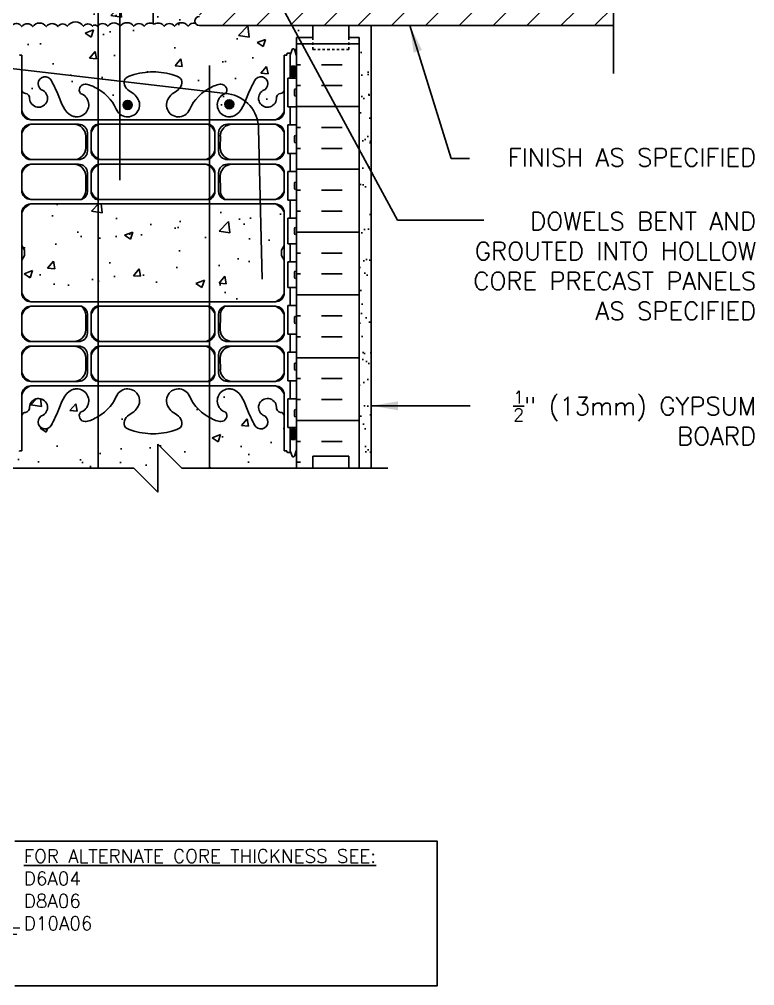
# Model space of a CAD drawing. Header units: inches. Extents: x 218.9 to 274.5, y 39.6 to 109.3.
# Drawn here: x 243.73 to 274.48, y 39.56 to 79.96 of the extents above; entities that cross this region are included whole.
import ezdxf

# ---------------------------------------------------------------- set-up
doc = ezdxf.new("R2010")
doc.units = ezdxf.units.IN
doc.header["$LTSCALE"] = 0.5
doc.header["$MEASUREMENT"] = 0
doc.linetypes.add('DASHED2', pattern=[0.375, 0.25, -0.125])
for name, color, linetype in [('HATCH', 12, 'Continuous'), ('line25', 2, 'Continuous'), ('LINE3', 3, 'Continuous'), ('LINE50', 5, 'Continuous'), ('LINE9', 9, 'Continuous'), ('TEXT', 4, 'Continuous'), ('Web_Edge', 9, 'Continuous')]:
    doc.layers.add(name, color=color, linetype=linetype)
doc.styles.add('DIM', font='romans.shx', dxfattribs={"width": 0.7})
doc.styles.add('ROMANS', font='romans.shx', dxfattribs={"height": 0.75})
doc.styles.get("Standard").update_dxf_attribs({"font": 'romans.shx', "height": 0.75})
doc.dimstyles.new('ext_12', dxfattribs={"dimscale": 12, "dimtxt": 0.09375, "dimasz": 0.09375, "dimexe": 0.09375, "dimexo": 0.0625, "dimgap": 0.0625, "dimtad": 1, "dimdec": 1, "dimzin": 3, "dimdsep": 46, "dimlunit": 4, "dimtxsty": 'DIM', "dimcen": 0.09, "dimdle": 0.09375, "dimclrt": 4, "dimadec": 0, "dimazin": 0, "dimtfac": 1, "dimtdec": 1, "dimtmove": 2, "dimatfit": 3, "dimfxl": 1, "dimfrac": 2, "dimtolj": 1, "dimtzin": 0, "dimarcsym": 0})
pattern_1 = [(50, (0, 0), (3.5863, -0.31376), [0.375, -4.125]), (355, (0, 0), (-0.693757, 3.76096), [0.3, -3.3]), (100.4514, (0.299, -0.026), (2.892544, 3.4472), [0.3187, -3.50571]), (46.1842, (0, 1), (5.33621, -0.8276), [0.5625, -6.1875]), (96.6356, (0.4447, 0.931), (4.67331, 4.87059), [0.47805, -5.25857]), (351.1842, (0, 1), (4.67331, 4.87059), [0.45, -4.95]), (21, (0.5, 0.75), (2.984535, -2.013094), [0.375, -4.125]), (326, (0.5, 0.75), (1.216577, 3.62575), [0.3, -3.3]), (71.4514, (0.7487, 0.5822), (4.20111, 1.612656), [0.3187, -3.50571]), (37.5, (0, 0), (0.060799, 1.664469), [0, -3.26, 0, -3.35, 0, -3.3125]), (7.5, (0, 0), (1.315348, 1.972059), [0, -1.91, 0, -3.185, 0, -1.2625]), (327.5, (-1.115, 0), (2.669112, -0.1127744), [0, -1.25, 0, -3.9, 0, -5.175]), (317.5, (-1.615, 0), (2.91593, 0.500525), [0, -1.625, 0, -2.59, 0, -3.675])]

msp = doc.modelspace()

# ---------------------------------------------------------------- hatches: boundary and pattern name
at = {"layer": 'HATCH'}
h = msp.add_hatch(dxfattribs=at)
h.set_pattern_fill('AR-CONC', color=256, scale=0.5)
h.set_pattern_definition(pattern_1)
h.paths.add_polyline_path([(251.546, 84.199, 0.932515), (251.598, 84.945), (251.79, 87.693), (243.887, 87.693, 0.243307), (243.685, 87.586), (243.685, 86.738), (243.643, 86.738), (243.643, 86.193), (243.394, 86.193), (243.393, 86.738), (243.32, 86.738), (243.32, 79.731, -0.324963), (243.426, 79.694, -0.520567), (243.833, 79.654, -0.520567), (244.292, 79.654, -0.520567), (244.856, 79.654, -0.520567), (245.342, 79.654, -0.520567), (245.735, 79.668, -0.520567), (246.417, 79.668, -0.520567), (246.785, 79.668, -0.520567), (246.995, 79.668, -0.520567), (247.428, 79.668, -0.520567), (247.952, 79.668, -0.520567), (248.516, 79.668, -0.520567), (248.949, 79.668, -0.396716), (249.369, 79.755, -0.396716), (249.788, 79.668, -0.520567), (250.221, 79.668, -0.520567), (250.785, 79.668, -0.278151), (251.087, 79.802, -0.548621), (251.257, 80.068), (251.421, 82.412)])
h.paths.add_polyline_path([(255.097, 86.193), (255.097, 87.693), (252.816, 87.693), (252.816, 87.296), (252.723, 87.108), (252.629, 87.296), (252.629, 87.693), (251.79, 87.693), (251.598, 84.945, -0.932515), (251.546, 84.199), (251.421, 82.412), (252.867, 82.564, 1.788289)])
h = msp.add_hatch(dxfattribs=at)
h.set_pattern_fill('ANSI31', color=256, scale=8, style=0)
h.paths.add_polyline_path([(268.575, 81.71, -0.315027), (267.712, 84.443), (267.575, 84.443), (267.791, 84.66, -0.130458), (268.575, 85.676), (268.575, 87.693), (255.097, 87.693), (255.097, 86.193, -1.788289), (252.867, 82.564), (251.421, 82.412), (251.257, 80.068, 1), (251.257, 79.693), (268.575, 79.693)])
h.paths.add_polyline_path([(260.097, 83.693, -1), (265.097, 83.693, -1)], flags=16)
h = msp.add_hatch(dxfattribs=at)
h.set_pattern_fill('AR-CONC', color=256, scale=0.5)
h.set_pattern_definition(pattern_1)
edge = h.paths.add_edge_path()
edge.add_line((255.32, 79.193), (256.007, 79.193))
edge.add_line((256.007, 79.193), (256.007, 79.693))
edge.add_line((256.007, 79.693), (251.257, 79.693))
edge.add_arc((251.257, 79.881), 0.188, 205.0004, 270, ccw=False)
edge.add_arc((251.047, 79.484), 0.32, 82.8243, 145)
edge.add_arc((250.503, 79.47), 0.344, 35, 145)
edge.add_arc((250.004, 79.516), 0.264, 35, 145)
edge.add_arc((249.532, 79.488), 0.312, 35, 121.556)
edge.add_arc((249.205, 79.488), 0.312, 58.444, 145)
edge.add_arc((248.733, 79.516), 0.264, 35, 145)
edge.add_arc((248.234, 79.47), 0.344, 35, 145)
edge.add_arc((247.69, 79.484), 0.32, 35, 145)
edge.add_arc((247.211, 79.516), 0.264, 35, 145)
edge.add_arc((246.89, 79.594), 0.128, 35, 145)
edge.add_arc((246.601, 79.539), 0.224, 35, 145)
edge.add_arc((246.076, 79.429), 0.416, 35, 145)
edge.add_arc((245.543, 79.523), 0.24, 36.9092, 146.9092)
edge.add_arc((245.099, 79.485), 0.296, 35, 145)
edge.add_arc((244.574, 79.457), 0.344, 35, 145)
edge.add_arc((244.063, 79.494), 0.28, 35, 145)
edge.add_arc((243.616, 79.532), 0.249, 29.4722, 139.4722)
edge.add_arc((243.348, 79.639), 0.0961, 35, 107.0089)
edge.add_line((243.32, 79.731), (243.32, 79.193))
edge.add_line((243.32, 79.193), (243.32, 78.434))
edge.add_line((243.32, 78.434), (243.405, 78.695))
edge.add_arc((243.455, 78.668), 0.0567, 28.0725, 151.9275, ccw=False)
edge.add_line((243.505, 78.695), (243.554, 78.545))
edge.add_line((243.554, 78.545), (243.68, 78.545))
edge.add_arc((243.68, 78.495), 0.05, 0, 90, ccw=False)
edge.add_line((243.73, 78.495), (243.73, 78.465))
edge.add_line((243.73, 78.465), (243.83, 78.465))
edge.add_line((243.83, 78.465), (243.83, 76.975))
edge.add_arc((244.004, 77.052), 0.19, 203.6316, 265.6964)
edge.add_arc((243.96, 76.664), 0.2, -7.1071, 81.62, ccw=False)
edge.add_arc((244.534, 76.658), 0.375, 182.9237, 419.8675)
edge.add_arc((244.807, 77.263), 0.293, 25.7984, 253.0731, ccw=False)
edge.add_spline(control_points=[(245.071, 77.391), (245.157, 77.224), (245.41, 76.734), (245.605, 76.053), (245.93, 75.923)], knot_values=[0, 0, 0, 0, 0.579211, 1.703896, 1.703896, 1.703896, 1.703896], degree=3, periodic=0)
edge.add_spline(control_points=[(245.93, 75.923), (245.98, 75.903), (246.034, 75.89), (246.091, 75.882)], knot_values=[1.703896, 1.703896, 1.703896, 1.703896, 1.875321, 1.875321, 1.875321, 1.875321], degree=3, periodic=0)
edge.add_arc((246.132, 76.38), 0.5, 265.2926, 431.7937)
edge.add_arc((246.478, 77.005), 0.242, 90, 218.2327, ccw=False)
edge.add_spline(control_points=[(246.478, 77.247), (246.599, 77.249), (247.419, 76.898), (247.664, 76.45), (247.803, 76.17)], knot_values=[0.038125, 0.038125, 0.038125, 0.038125, 0.320663, 1.237398, 1.237398, 1.237398, 1.237398], degree=3, periodic=0)
edge.add_arc((248.257, 76.38), 0.5, 204.819, 404.1875)
edge.add_spline(control_points=[(248.616, 76.729), (248.508, 76.892), (248.148, 76.982), (248.071, 77.478), (248.62, 77.714), (249.023, 77.742), (249.32, 77.763)], knot_values=[0.229407, 0.229407, 0.229407, 0.229407, 0.844432, 1.128849, 1.464331, 2.389004, 2.389004, 2.389004, 2.389004], degree=3, periodic=0)
edge.add_spline(control_points=[(249.32, 77.763), (249.616, 77.742), (250.02, 77.714), (250.568, 77.478), (250.491, 76.982), (250.131, 76.892), (250.024, 76.729)], knot_values=[0.229407, 0.229407, 0.229407, 0.229407, 1.15408, 1.489562, 1.773979, 2.389004, 2.389004, 2.389004, 2.389004], degree=3, periodic=0)
edge.add_arc((250.382, 76.38), 0.5, 135.8125, 335.181)
edge.add_spline(control_points=[(250.836, 76.17), (250.975, 76.45), (251.22, 76.898), (252.04, 77.249), (252.161, 77.247)], knot_values=[0.038125, 0.038125, 0.038125, 0.038125, 0.95486, 1.237398, 1.237398, 1.237398, 1.237398], degree=3, periodic=0)
edge.add_arc((252.161, 77.005), 0.242, -38.2327, 90, ccw=False)
edge.add_arc((252.507, 76.38), 0.5, 108.2063, 274.7074)
edge.add_spline(control_points=[(252.548, 75.882), (252.605, 75.89), (252.659, 75.903), (252.709, 75.923)], knot_values=[1.703896, 1.703896, 1.703896, 1.703896, 1.875321, 1.875321, 1.875321, 1.875321], degree=3, periodic=0)
edge.add_spline(control_points=[(252.709, 75.923), (253.034, 76.053), (253.229, 76.734), (253.482, 77.224), (253.568, 77.391)], knot_values=[0, 0, 0, 0, 1.124685, 1.703896, 1.703896, 1.703896, 1.703896], degree=3, periodic=0)
edge.add_arc((253.832, 77.263), 0.293, -73.0731, 154.2016, ccw=False)
edge.add_arc((254.106, 76.658), 0.375, 120.1325, 357.0763)
edge.add_arc((254.679, 76.664), 0.2, 98.3788, 187.1071, ccw=False)
edge.add_arc((254.635, 77.052), 0.19, 274.3061, 336.3703)
edge.add_line((254.81, 76.975), (254.81, 78.465))
edge.add_line((254.81, 78.465), (254.91, 78.465))
edge.add_line((254.91, 78.465), (254.91, 78.495))
edge.add_arc((254.96, 78.495), 0.05, 90, 180, ccw=False)
edge.add_line((254.96, 78.545), (255.086, 78.545))
edge.add_line((255.086, 78.545), (255.135, 78.695))
edge.add_arc((255.185, 78.668), 0.0567, 28.0725, 151.9275, ccw=False)
edge.add_line((255.235, 78.695), (255.32, 78.434))
edge.add_line((255.32, 78.434), (255.32, 79.193))
h = msp.add_hatch(dxfattribs=at)
h.set_pattern_fill('INSUL', color=256, scale=7, style=0)
h.set_pattern_definition([(180, (3181.4812, -335.816), (0, 2.625), []), (180, (3181.4812, -334.941), (0, 2.625), [0.875, -0.875]), (180, (3181.4812, -334.066), (0, 2.625), [0.875, -0.875])])
h.paths.add_polyline_path([(257.945, 61.193), (257.507, 61.193), (257.507, 61.693), (256.007, 61.693), (256.007, 61.193), (255.32, 61.193), (255.32, 79.193), (256.007, 79.193), (256.007, 79.693), (257.507, 79.693), (257.507, 79.193), (257.945, 79.193)])
h = msp.add_hatch(dxfattribs=at)
h.set_pattern_fill('AR-SAND', color=256, scale=0.5, style=0)
h.set_pattern_definition([(37.5, (138.27715, -5.4716), (-0.0314967, 0.963412), [0, -0.76, 0, -0.85, 0, -0.8125]), (7.5, (138.2772, -5.4716), (0.884888, 1.411073), [0, -0.41, 0, -0.685, 0, -0.2625]), (327.5, (137.66215, -5.4716), (1.557071, 0.0028295), [0, -0.25, 0, -0.9, 0, -1.175]), (317.5, (137.6622, -5.4716), (1.503063, 0.438838), [0, -0.125, 0, -0.59, 0, -0.675])])
h.paths.add_polyline_path([(258.445, 73.76), (257.945, 73.76), (257.945, 61.194), (258.445, 61.195)])
h.paths.add_polyline_path([(258.445, 78.693), (257.945, 78.693), (257.945, 73.76), (258.445, 73.76)])
h = msp.add_hatch(dxfattribs=at)
h.set_pattern_fill('AR-CONC', color=256, scale=0.5)
h.set_pattern_definition([(50, (-17.478, -4e-14), (3.5863, -0.31376), [0.375, -4.125]), (355, (-17.478, -4e-14), (-0.693757, 3.76096), [0.3, -3.3]), (100.4514, (-17.179, -0.026), (2.892544, 3.4472), [0.3187, -3.50571]), (46.1842, (-17.478, 1), (5.33621, -0.827596), [0.5625, -6.1875]), (96.6356, (-17.033, 0.931), (4.67331, 4.87059), [0.47805, -5.25857]), (351.1842, (-17.478, 1), (4.67331, 4.87059), [0.45, -4.95]), (21, (-16.978, 0.75), (2.984535, -2.013094), [0.375, -4.125]), (326, (-16.978, 0.75), (1.216577, 3.62575), [0.3, -3.3]), (71.4514, (-16.7292, 0.5822), (4.20111, 1.612656), [0.3187, -3.50571]), (37.5, (-17.4779, -4e-14), (0.060799, 1.664469), [0, -3.26, 0, -3.35, 0, -3.3125]), (7.5, (-17.4779, -4e-14), (1.315348, 1.972059), [0, -1.91, 0, -3.185, 0, -1.2625]), (327.5, (-18.5929, -4e-14), (2.669112, -0.1127744), [0, -1.25, 0, -3.9, 0, -5.175]), (317.5, (-19.093, -4e-14), (2.91593, 0.500525), [0, -1.625, 0, -2.59, 0, -3.675])])
h.paths.add_polyline_path([(254.81, 71.862, 0.414203), (254.435, 72.237), (244.205, 72.237, 0.414228), (243.83, 71.862), (243.83, 68.523, 0.412864), (244.205, 68.149), (254.435, 68.149, 0.414225), (254.81, 68.524)])
h = msp.add_hatch(dxfattribs=at)
h.set_pattern_fill('AR-CONC', color=256, scale=0.5)
h.set_pattern_definition(pattern_1)
edge = h.paths.add_edge_path()
edge.add_arc((254.635, 63.335), 0.19, 23.6297, 85.6939)
edge.add_arc((254.679, 63.723), 0.2, 172.8929, 261.6212, ccw=False)
edge.add_arc((254.106, 63.729), 0.375, 2.9237, 239.8675)
edge.add_arc((253.832, 63.124), 0.293, -154.2016, 73.0731, ccw=False)
edge.add_spline(control_points=[(253.568, 62.996), (253.482, 63.163), (253.229, 63.653), (253.034, 64.334), (252.709, 64.464)], knot_values=[0, 0, 0, 0, 0.579211, 1.703896, 1.703896, 1.703896, 1.703896], degree=3, periodic=0)
edge.add_spline(control_points=[(252.709, 64.464), (252.659, 64.484), (252.605, 64.497), (252.548, 64.505)], knot_values=[1.703896, 1.703896, 1.703896, 1.703896, 1.875321, 1.875321, 1.875321, 1.875321], degree=3, periodic=0)
edge.add_arc((252.507, 64.007), 0.5, 85.2926, 251.7937)
edge.add_arc((252.161, 63.382), 0.242, -90, 38.2327, ccw=False)
edge.add_spline(control_points=[(252.161, 63.14), (252.04, 63.138), (251.22, 63.489), (250.975, 63.937), (250.836, 64.216)], knot_values=[0.038125, 0.038125, 0.038125, 0.038125, 0.320663, 1.237398, 1.237398, 1.237398, 1.237398], degree=3, periodic=0)
edge.add_arc((250.382, 64.007), 0.5, 24.819, 224.1875)
edge.add_spline(control_points=[(250.024, 63.658), (250.131, 63.495), (250.491, 63.404), (250.568, 62.909), (250.02, 62.673), (249.616, 62.645), (249.32, 62.624)], knot_values=[0.229407, 0.229407, 0.229407, 0.229407, 0.844432, 1.128849, 1.464331, 2.389004, 2.389004, 2.389004, 2.389004], degree=3, periodic=0)
edge.add_spline(control_points=[(249.32, 62.624), (249.023, 62.645), (248.62, 62.673), (248.071, 62.909), (248.148, 63.404), (248.508, 63.495), (248.616, 63.658)], knot_values=[0.229407, 0.229407, 0.229407, 0.229407, 1.15408, 1.489562, 1.773979, 2.389004, 2.389004, 2.389004, 2.389004], degree=3, periodic=0)
edge.add_arc((248.257, 64.007), 0.5, 315.8125, 515.181)
edge.add_spline(control_points=[(247.803, 64.216), (247.664, 63.937), (247.419, 63.489), (246.599, 63.138), (246.478, 63.14)], knot_values=[0.038125, 0.038125, 0.038125, 0.038125, 0.95486, 1.237398, 1.237398, 1.237398, 1.237398], degree=3, periodic=0)
edge.add_arc((246.478, 63.382), 0.242, 141.7673, 270, ccw=False)
edge.add_arc((246.132, 64.007), 0.5, 288.2063, 454.7074)
edge.add_spline(control_points=[(246.091, 64.505), (246.034, 64.497), (245.98, 64.484), (245.93, 64.464)], knot_values=[1.703896, 1.703896, 1.703896, 1.703896, 1.875321, 1.875321, 1.875321, 1.875321], degree=3, periodic=0)
edge.add_spline(control_points=[(245.93, 64.464), (245.605, 64.334), (245.41, 63.653), (245.157, 63.163), (245.071, 62.996)], knot_values=[0, 0, 0, 0, 1.124685, 1.703896, 1.703896, 1.703896, 1.703896], degree=3, periodic=0)
edge.add_arc((244.807, 63.124), 0.293, 106.9269, 334.2016, ccw=False)
edge.add_arc((244.534, 63.729), 0.375, 300.1325, 537.0763)
edge.add_arc((243.96, 63.723), 0.2, -81.62, 7.1071, ccw=False)
edge.add_arc((244.004, 63.335), 0.19, 94.3036, 156.3684)
edge.add_line((243.83, 63.411), (243.83, 61.922))
edge.add_line((243.83, 61.922), (243.73, 61.922))
edge.add_line((243.73, 61.922), (243.73, 61.892))
edge.add_arc((243.68, 61.892), 0.05, -90, 0, ccw=False)
edge.add_line((243.68, 61.842), (243.554, 61.842))
edge.add_line((243.554, 61.842), (243.505, 61.692))
edge.add_arc((243.455, 61.719), 0.0567, 208.0725, 331.9275, ccw=False)
edge.add_line((243.405, 61.692), (243.32, 61.953))
edge.add_line((243.32, 61.953), (243.32, 61.193))
edge.add_line((243.32, 61.193), (248.518, 61.193))
edge.add_line((248.518, 61.193), (249.518, 60.193))
edge.add_line((249.518, 60.193), (249.518, 61.193))
edge.add_line((249.518, 61.193), (249.518, 62.193))
edge.add_line((249.518, 62.193), (250.518, 61.193))
edge.add_line((250.518, 61.193), (255.32, 61.193))
edge.add_line((255.32, 61.193), (255.32, 61.953))
edge.add_line((255.32, 61.953), (255.235, 61.692))
edge.add_arc((255.185, 61.719), 0.0567, 208.0725, 331.9275, ccw=False)
edge.add_line((255.135, 61.692), (255.086, 61.842))
edge.add_line((255.086, 61.842), (254.96, 61.842))
edge.add_arc((254.96, 61.892), 0.05, 180, 270, ccw=False)
edge.add_line((254.91, 61.892), (254.91, 61.922))
edge.add_line((254.91, 61.922), (254.81, 61.922))
edge.add_line((254.81, 61.922), (254.81, 63.411))
at = {"layer": 'LINE3'}
for points in [[(248.07, 76.38, 1), (248.445, 76.38, 1)], [(252.32, 76.406, 1), (252.695, 76.406, 1)]]:
    msp.add_hatch(color=256, dxfattribs=at).paths.add_polyline_path(points)

# ---------------------------------------------------------------- linework, layer by layer
at = {"layer": 'HATCH'}
for points in [[(249.369, 79.755, 0.396716), (248.949, 79.668, 0.520567), (248.516, 79.668, 0.520567), (247.952, 79.668, 0.520567), (247.428, 79.668, 0.520567), (246.995, 79.668, 0.520567), (246.785, 79.668, 0.520567), (246.417, 79.668, 0.520567), (245.735, 79.668, 0.520567), (245.342, 79.654, 0.520567), (244.856, 79.654, 0.520567), (244.292, 79.654, 0.520567), (243.833, 79.654, 0.520567), (243.426, 79.694, 0.324963), (243.32, 79.731, 0.324963)], [(249.369, 79.755, -0.396716), (249.788, 79.668, -0.520567), (250.221, 79.668, -0.520567), (250.785, 79.668, -0.278151), (251.087, 79.802, -0.278151)]]:
    msp.add_lwpolyline(points, format="xyb", dxfattribs=at)
at = {"layer": 'line25'}
for p, q in [((251.257, 79.693), (268.575, 79.693)), ((255.507, 79.693), (268.575, 79.693)), ((255.32, 61.193), (255.32, 79.193)), ((255.32, 77.498), (254.955, 77.498)), ((254.955, 76.298), (254.955, 77.498)), ((255.24, 76.788), (255.24, 77.008)), ((255.28, 77.048), (255.28, 77.048)), ((255.32, 76.788), (255.32, 77.008)), ((255.32, 76.953), (255.32, 76.953)), ((255.32, 76.843), (255.32, 76.843)), ((255.28, 76.748), (255.28, 76.748)), ((255.32, 76.298), (254.955, 76.298)), ((255.32, 75.548), (254.955, 75.548)), ((254.955, 74.348), (254.955, 75.548)), ((255.24, 74.838), (255.24, 75.058)), ((255.28, 75.098), (255.28, 75.098)), ((255.28, 74.798), (255.28, 74.798)), ((255.32, 74.838), (255.32, 75.058)), ((255.32, 75.003), (255.32, 75.003)), ((255.32, 74.893), (255.32, 74.893)), ((255.32, 74.348), (254.955, 74.348)), ((255.32, 73.598), (254.955, 73.598)), ((254.955, 72.398), (254.955, 73.598)), ((255.28, 73.148), (255.28, 73.148)), ((255.24, 72.888), (255.24, 73.108)), ((255.28, 72.848), (255.28, 72.848)), ((255.32, 72.888), (255.32, 73.108)), ((255.32, 73.053), (255.32, 73.053)), ((255.32, 72.943), (255.32, 72.943)), ((255.32, 72.398), (254.955, 72.398)), ((255.32, 71.648), (254.955, 71.648)), ((254.955, 71.648), (254.955, 70.568)), ((255.24, 71.218), (255.24, 70.998)), ((255.28, 71.258), (255.28, 71.258)), ((255.32, 71.218), (255.32, 70.998)), ((255.32, 71.163), (255.32, 71.163)), ((255.28, 70.958), (255.28, 70.958)), ((255.32, 71.053), (255.32, 71.053)), ((255.32, 70.568), (254.955, 70.568)), ((255.32, 69.818), (254.955, 69.818)), ((254.955, 68.738), (254.955, 69.818)), ((255.24, 69.168), (255.24, 69.388)), ((255.28, 69.428), (255.28, 69.428)), ((255.28, 69.128), (255.28, 69.128)), ((255.32, 69.168), (255.32, 69.388)), ((255.32, 69.333), (255.32, 69.333)), ((255.32, 69.223), (255.32, 69.223)), ((255.32, 68.738), (254.955, 68.738)), ((255.32, 67.988), (254.955, 67.988)), ((254.955, 67.988), (254.955, 66.788)), ((255.24, 67.498), (255.24, 67.278)), ((255.28, 67.538), (255.28, 67.538)), ((255.32, 67.498), (255.32, 67.278)), ((255.28, 67.238), (255.28, 67.238)), ((255.32, 67.443), (255.32, 67.443)), ((255.32, 67.333), (255.32, 67.333)), ((255.32, 66.788), (254.955, 66.788)), ((255.32, 66.038), (254.955, 66.038)), ((254.955, 66.038), (254.955, 64.838)), ((255.24, 65.548), (255.24, 65.328)), ((255.32, 65.548), (255.32, 65.328)), ((255.32, 65.493), (255.32, 65.493)), ((255.28, 65.288), (255.28, 65.288)), ((255.32, 65.383), (255.32, 65.383)), ((255.32, 64.838), (254.955, 64.838)), ((255.32, 64.088), (254.955, 64.088)), ((254.955, 64.088), (254.955, 62.888)), ((255.24, 63.598), (255.24, 63.378)), ((255.28, 63.638), (255.28, 63.638)), ((255.32, 63.598), (255.32, 63.378)), ((255.32, 63.543), (255.32, 63.543)), ((255.32, 63.433), (255.32, 63.433)), ((255.28, 63.338), (255.28, 63.338)), ((255.32, 62.888), (254.955, 62.888))]:
    msp.add_line(p, q, dxfattribs=at)
for centre, radius, start, end in [((251.257, 79.881), 0.188, 90, 270), ((255.28, 77.008), 0.04, 90, 180), ((255.28, 76.788), 0.04, 180, 270), ((255.28, 77.008), 0.04, 0, 90), ((255.28, 76.788), 0.04, 270, 0), ((255.28, 75.058), 0.04, 90, 180), ((255.28, 74.838), 0.04, 180, 270), ((255.28, 75.058), 0.04, 0, 90), ((255.28, 74.838), 0.04, 270, 0), ((255.28, 73.108), 0.04, 90, 180), ((255.28, 73.108), 0.04, 0, 90), ((255.28, 72.888), 0.04, 180, 270), ((255.28, 72.888), 0.04, 270, 0), ((255.28, 71.218), 0.04, 90, 180), ((255.28, 71.218), 0.04, 360, 90), ((255.28, 70.998), 0.04, 180, 270), ((255.28, 70.998), 0.04, 270, 0), ((255.28, 69.388), 0.04, 90, 180), ((255.28, 69.168), 0.04, 180, 270), ((255.28, 69.388), 0.04, 0, 90), ((255.28, 69.168), 0.04, 270, 0), ((255.28, 67.498), 0.04, 90, 180), ((255.28, 67.498), 0.04, 360, 90), ((255.28, 67.278), 0.04, 180, 270), ((255.28, 67.278), 0.04, 270, 0), ((255.28, 65.548), 0.04, 90, 180), ((255.28, 65.548), 0.04, 360, 90), ((255.28, 65.328), 0.04, 180, 270), ((255.28, 65.328), 0.04, 270, 0), ((255.28, 63.598), 0.04, 90, 180), ((255.28, 63.598), 0.04, 360, 90), ((255.28, 63.378), 0.04, 180, 270), ((255.28, 63.378), 0.04, 270, 0)]:
    msp.add_arc(centre, radius, start, end, dxfattribs=at)
at = {"layer": 'LINE3'}
for p, q in [((249.32, 106.193), (249.32, 79.779)), ((247.03, 103.66), (247.03, 61.192)), ((247.937, 73.236), (247.937, 82.236)), ((252.473, 76.845), (238.91, 78.427)), ((251.676, 78.024), (251.676, 61.193)), ((253.883, 69.091), (253.736, 75.399))]:
    msp.add_line(p, q, dxfattribs=at)
for centre in [(248.257, 76.38), (252.507, 76.406)]:
    msp.add_circle(centre, 0.188, dxfattribs=at)
msp.add_arc((252.236, 75.364), 1.5, 1.3351, 80.9137, dxfattribs=at)
at = {"layer": 'LINE50'}
msp.add_line((257.945, 61.193), (257.945, 79.193), dxfattribs=at)
for points in [[(257.945, 79.193), (257.507, 79.193), (257.507, 79.693), (256.007, 79.693), (256.007, 79.193), (255.32, 79.193)], [(255.32, 79.193), (256.007, 79.193), (256.007, 79.693), (257.507, 79.693), (257.507, 79.193), (257.945, 79.193)], [(255.32, 61.193), (256.007, 61.193), (256.007, 61.693), (257.507, 61.693), (257.507, 61.193), (257.945, 61.193)]]:
    msp.add_lwpolyline(points, dxfattribs=at)
at = {"layer": 'LINE9'}
for p, q in [((249.518, 62.193), (250.518, 61.193)), ((249.518, 61.193), (249.518, 62.193)), ((248.518, 61.193), (239.901, 61.193)), ((249.518, 60.193), (248.518, 61.193)), ((249.518, 61.193), (249.518, 60.193)), ((250.518, 61.193), (259.135, 61.193))]:
    msp.add_line(p, q, dxfattribs=at)
for points in [[(268.575, 90.147), (268.575, 85.443), (267.575, 84.443), (268.575, 84.443), (269.575, 84.443), (268.575, 83.443), (268.575, 77.693)], [(258.445, 61.193), (258.445, 79.693)]]:
    msp.add_lwpolyline(points, dxfattribs=at)
at = {"layer": 'LINE9', "linetype": 'DASHED2', "ltscale": 0.15}
msp.add_lwpolyline([(256.007, 79.193), (256.007, 79.193), (256.007, 78.693), (257.507, 78.693), (257.507, 79.193), (257.507, 79.193)], dxfattribs=at)
at = {"layer": 'TEXT'}
msp.add_lwpolyline([(243.54, 45.593), (261.201, 45.593), (261.201, 39.555), (243.54, 39.555)], dxfattribs=at)
at = {"layer": 'Web_Edge'}
for p, q in [((243.73, 78.495), (243.73, 78.495)), ((243.73, 78.465), (243.83, 78.465)), ((243.83, 76.13), (243.83, 78.465)), ((254.91, 78.465), (254.81, 78.465)), ((254.81, 76.13), (254.81, 78.465)), ((254.91, 78.495), (254.91, 78.495)), ((254.91, 78.495), (254.91, 78.465)), ((255.086, 78.545), (254.96, 78.545)), ((255.06, 78.465), (255.135, 78.695)), ((255.06, 78.465), (255.06, 77.498)), ((255.32, 78.434), (255.235, 78.695)), ((244.205, 75.755), (254.435, 75.755)), ((246.205, 75.568), (244.205, 75.568)), ((247.031, 75.568), (251.642, 75.568)), ((252.434, 75.568), (254.435, 75.568)), ((243.83, 75.193), (243.83, 74.467)), ((246.58, 75.206), (246.58, 74.453)), ((246.732, 75.236), (246.732, 74.467)), ((251.907, 75.236), (251.907, 74.467)), ((252.06, 75.206), (252.06, 74.453)), ((254.81, 75.193), (254.81, 74.467)), ((246.505, 74.585), (246.505, 75.082)), ((252.134, 74.585), (252.135, 75.082)), ((244.205, 74.092), (246.205, 74.092)), ((251.532, 74.092), (247.107, 74.092)), ((254.435, 74.092), (252.434, 74.092)), ((244.205, 73.901), (246.205, 73.901)), ((246.58, 72.769), (246.58, 73.539)), ((251.532, 73.901), (247.107, 73.901)), ((252.06, 72.769), (252.06, 73.539)), ((254.435, 73.901), (252.434, 73.901)), ((243.83, 72.8), (243.83, 73.526)), ((246.505, 73.408), (246.505, 72.811)), ((246.732, 72.756), (246.732, 73.526)), ((251.907, 72.756), (251.907, 73.526)), ((252.134, 73.408), (252.135, 72.811)), ((254.81, 72.8), (254.81, 73.526)), ((246.328, 72.425), (244.205, 72.425)), ((247.031, 72.425), (251.642, 72.425)), ((252.311, 72.425), (254.435, 72.425)), ((243.95, 70.306), (243.83, 70.506)), ((243.95, 70.306), (243.83, 70.506)), ((243.95, 70.193), (243.95, 70.306)), ((243.95, 70.193), (243.95, 70.306)), ((254.69, 70.306), (254.81, 70.506)), ((254.69, 70.306), (254.81, 70.506)), ((254.69, 70.193), (254.69, 70.306)), ((254.69, 70.193), (254.69, 70.306)), ((243.95, 70.081), (243.83, 69.881)), ((243.95, 70.081), (243.83, 69.881)), ((243.95, 70.193), (243.95, 70.081)), ((243.95, 70.193), (243.95, 70.081)), ((254.69, 70.193), (254.69, 70.081)), ((254.69, 70.193), (254.69, 70.081)), ((254.69, 70.081), (254.81, 69.881)), ((254.69, 70.081), (254.81, 69.881)), ((246.328, 67.962), (244.205, 67.962)), ((247.031, 67.962), (251.642, 67.962)), ((252.311, 67.962), (254.435, 67.962)), ((243.83, 67.587), (243.83, 66.861)), ((246.505, 66.979), (246.505, 67.576)), ((246.58, 67.617), (246.58, 66.848)), ((246.732, 67.63), (246.732, 66.861)), ((251.907, 67.63), (251.907, 66.861)), ((252.06, 67.617), (252.06, 66.848)), ((252.134, 66.979), (252.135, 67.576)), ((254.81, 67.587), (254.81, 66.861)), ((244.205, 66.486), (246.205, 66.486)), ((244.205, 66.295), (246.205, 66.295)), ((251.532, 66.486), (247.107, 66.486)), ((251.532, 66.295), (247.107, 66.295)), ((254.435, 66.486), (252.434, 66.486)), ((254.435, 66.295), (252.434, 66.295)), ((243.83, 65.194), (243.83, 65.92)), ((246.58, 65.181), (246.58, 65.933)), ((246.732, 65.151), (246.732, 65.92)), ((251.907, 65.151), (251.907, 65.92)), ((252.06, 65.181), (252.06, 65.933)), ((254.81, 65.194), (254.81, 65.92)), ((246.505, 65.802), (246.505, 65.305)), ((252.134, 65.802), (252.135, 65.305)), ((246.205, 64.819), (244.205, 64.819)), ((247.031, 64.819), (251.642, 64.819)), ((252.434, 64.819), (254.435, 64.819)), ((243.83, 64.257), (243.83, 61.922)), ((244.205, 64.632), (254.435, 64.632)), ((254.81, 64.257), (254.81, 61.922)), ((255.06, 61.922), (255.06, 62.888)), ((243.73, 61.922), (243.83, 61.922)), ((243.73, 61.922), (243.73, 61.892)), ((243.73, 61.892), (243.73, 61.892)), ((254.91, 61.922), (254.81, 61.922)), ((254.91, 61.922), (254.91, 61.892)), ((254.91, 61.892), (254.91, 61.892)), ((255.086, 61.842), (254.96, 61.842)), ((255.06, 61.922), (255.135, 61.692)), ((255.32, 61.953), (255.235, 61.692))]:
    msp.add_line(p, q, dxfattribs=at)
for points in [[(255.06, 77.498), (255.06, 78.315)], [(255.06, 75.548), (255.06, 76.298)], [(255.06, 73.598), (255.06, 74.348)], [(255.06, 71.648), (255.06, 72.398)], [(255.06, 70.193), (255.06, 70.568)], [(255.06, 70.193), (255.06, 69.818)], [(255.06, 68.738), (255.06, 67.988)], [(255.06, 66.788), (255.06, 66.038)], [(255.06, 64.838), (255.06, 64.088)], [(255.06, 62.888), (255.06, 62.072)]]:
    msp.add_lwpolyline(points, dxfattribs=at)
for points in [[(255.11, 77.555), (255.26, 77.555), (255.26, 77.995), (255.11, 77.995)], [(255.15, 77.615), (255.22, 77.615), (255.22, 77.995), (255.15, 77.995)], [(255.11, 62.832), (255.26, 62.832), (255.26, 62.392), (255.11, 62.392)], [(255.15, 62.772), (255.22, 62.772), (255.22, 62.392), (255.15, 62.392)]]:
    msp.add_lwpolyline(points, close=True, dxfattribs=at)
msp.add_lwpolyline([(243.83, 68.524), (243.83, 71.862, -0.414197), (244.205, 72.237), (254.435, 72.237, -0.414198), (254.81, 71.862), (254.81, 68.524, -0.414198), (254.435, 68.149), (244.205, 68.149, -0.414198), (243.83, 68.524)], format="xyb", dxfattribs=at)
for centre, radius, start, end in [((254.96, 78.495), 0.05, 90, 180), ((255.185, 78.668), 0.0567, 28.0725, 151.9275), ((244.807, 77.263), 0.293, 25.7984, 253.0731), ((246.478, 77.005), 0.242, 90, 218.2327), ((252.161, 77.005), 0.242, 321.7673, 90), ((253.832, 77.263), 0.293, 286.9269, 154.2016), ((244.004, 77.052), 0.19, 203.6316, 265.6964), ((243.96, 76.664), 0.2, 352.8929, 81.62), ((244.534, 76.658), 0.375, 182.9237, 59.8675), ((246.132, 76.38), 0.5, 246.2139, 71.7937), ((252.507, 76.38), 0.5, 108.2063, 293.7861), ((254.106, 76.658), 0.375, 120.1325, 357.0763), ((254.679, 76.664), 0.2, 98.38, 187.1071), ((254.635, 77.052), 0.19, 274.3036, 336.3684), ((248.257, 76.38), 0.5, 204.819, 44.1875), ((250.382, 76.38), 0.5, 135.8125, 335.181), ((244.411, 76.337), 0.618, 199.5703, 250.431), ((244.205, 76.13), 0.375, 180.0021, 269.9991), ((254.228, 76.337), 0.618, 289.569, 340.4297), ((254.435, 76.13), 0.375, 270.0009, 359.9979), ((244.411, 74.986), 0.617, 109.5682, 160.4318), ((244.205, 75.193), 0.375, 90, 180), ((246.005, 75.068), 0.5, 0.8073, 90), ((246.205, 75.193), 0.375, 2.0304, 90), ((247.315, 75.012), 0.624, 117.0966, 159.0881), ((247.014, 75.318), 0.25, 86.1209, 138.3704), ((251.324, 75.012), 0.624, 20.9119, 62.9034), ((251.625, 75.318), 0.25, 41.6296, 93.8791), ((252.434, 75.193), 0.375, 90, 177.9696), ((252.634, 75.068), 0.5, 90, 179.1927), ((254.228, 74.986), 0.617, 19.5682, 70.4318), ((254.435, 75.193), 0.375, 360, 90), ((247.108, 75.236), 0.376, 138.3704, 179.9486), ((251.531, 75.236), 0.376, 0.0514, 41.6296), ((244.411, 74.673), 0.617, 199.5682, 250.4318), ((244.205, 74.467), 0.375, 180, 270), ((246.005, 74.592), 0.5, 270, 359.1927), ((246.205, 74.467), 0.375, 270, 357.9696), ((247.314, 74.673), 0.617, 199.5682, 250.4318), ((247.107, 74.467), 0.375, 180, 270), ((251.325, 74.673), 0.617, 289.5682, 340.4318), ((251.532, 74.467), 0.375, 270, 360), ((252.434, 74.467), 0.375, 182.0304, 270), ((252.634, 74.592), 0.5, 180.8073, 270), ((254.228, 74.673), 0.617, 289.5682, 340.4318), ((254.435, 74.467), 0.375, 270, 0), ((244.411, 73.319), 0.617, 109.5682, 160.4318), ((244.205, 73.526), 0.375, 90, 180), ((246.005, 73.401), 0.5, 0.8073, 90), ((246.205, 73.526), 0.375, 2.0304, 90), ((247.314, 73.319), 0.617, 109.5682, 160.4318), ((247.107, 73.526), 0.375, 90, 180), ((251.325, 73.319), 0.617, 19.5682, 70.4318), ((251.532, 73.526), 0.375, 0, 90), ((252.434, 73.526), 0.375, 90, 177.9696), ((252.634, 73.401), 0.5, 90, 179.1927), ((254.228, 73.319), 0.617, 19.5682, 70.4318), ((254.435, 73.526), 0.375, 360, 90), ((244.411, 73.007), 0.617, 199.5682, 250.4318), ((244.205, 72.8), 0.375, 180, 270), ((246.04, 72.803), 0.464, 305.5594, 1.0072), ((246.234, 72.758), 0.346, 285.7884, 1.947), ((247.315, 72.981), 0.624, 200.9119, 242.9034), ((247.108, 72.757), 0.376, 180.0514, 221.6296), ((251.324, 72.981), 0.624, 297.0966, 339.0881), ((251.531, 72.757), 0.376, 318.3704, 359.9486), ((252.405, 72.758), 0.346, 178.053, 254.2116), ((252.599, 72.803), 0.464, 178.9928, 234.4406), ((254.228, 73.007), 0.617, 289.5682, 340.4318), ((254.435, 72.8), 0.375, 270, 0), ((247.014, 72.674), 0.25, 221.6296, 273.8791), ((251.625, 72.674), 0.25, 266.1209, 318.3704), ((244.411, 71.656), 0.618, 109.569, 160.4297), ((254.228, 71.656), 0.618, 19.5703, 70.431), ((244.411, 68.731), 0.618, 199.5703, 250.431), ((254.228, 68.731), 0.618, 289.569, 340.4297), ((244.411, 67.38), 0.617, 109.5682, 160.4318), ((244.205, 67.587), 0.375, 90, 180), ((246.04, 67.584), 0.464, 358.9928, 54.4406), ((246.234, 67.629), 0.346, 358.053, 74.2116), ((247.315, 67.406), 0.624, 117.0966, 159.0881), ((247.108, 67.63), 0.376, 138.3704, 179.9486), ((247.014, 67.712), 0.25, 86.1209, 138.3704), ((251.324, 67.406), 0.624, 20.9119, 62.9034), ((251.625, 67.712), 0.25, 41.6296, 93.8791), ((251.531, 67.63), 0.376, 0.0514, 41.6296), ((252.405, 67.629), 0.346, 105.7884, 181.947), ((252.599, 67.584), 0.464, 125.5594, 181.0072), ((254.228, 67.38), 0.617, 19.5682, 70.4318), ((254.435, 67.587), 0.375, 360, 90), ((244.411, 67.068), 0.617, 199.5682, 250.4318), ((244.205, 66.861), 0.375, 180, 270), ((246.005, 66.986), 0.5, 270, 359.1927), ((246.205, 66.861), 0.375, 270, 357.9696), ((247.314, 67.068), 0.617, 199.5682, 250.4318), ((247.107, 66.861), 0.375, 180, 270), ((251.325, 67.068), 0.617, 289.5682, 340.4318), ((251.532, 66.861), 0.375, 270, 360), ((252.434, 66.861), 0.375, 182.0304, 270), ((252.634, 66.986), 0.5, 180.8073, 270), ((254.228, 67.068), 0.617, 289.5682, 340.4318), ((254.435, 66.861), 0.375, 270, 0), ((244.411, 65.713), 0.617, 109.5682, 160.4318), ((244.205, 65.92), 0.375, 90, 180), ((246.005, 65.795), 0.5, 0.8073, 90), ((246.205, 65.92), 0.375, 2.0304, 90), ((247.314, 65.713), 0.617, 109.5682, 160.4318), ((247.107, 65.92), 0.375, 90, 180), ((251.325, 65.713), 0.617, 19.5682, 70.4318), ((251.532, 65.92), 0.375, 0, 90), ((252.434, 65.92), 0.375, 90, 177.9696), ((252.634, 65.795), 0.5, 90, 179.1927), ((254.228, 65.713), 0.617, 19.5682, 70.4318), ((254.435, 65.92), 0.375, 360, 90), ((244.411, 65.401), 0.617, 199.5682, 250.4318), ((244.205, 65.194), 0.375, 180, 270), ((246.005, 65.319), 0.5, 270, 359.1927), ((246.205, 65.194), 0.375, 270, 357.9696), ((247.315, 65.375), 0.624, 200.9119, 242.9034), ((247.108, 65.151), 0.376, 180.0514, 221.6296), ((251.324, 65.375), 0.624, 297.0966, 339.0881), ((251.531, 65.151), 0.376, 318.3704, 359.9486), ((252.434, 65.194), 0.375, 182.0304, 270), ((252.634, 65.319), 0.5, 180.8073, 270), ((254.228, 65.401), 0.617, 289.5682, 340.4318), ((254.435, 65.194), 0.375, 270, 0), ((247.014, 65.069), 0.25, 221.6296, 273.8791), ((251.625, 65.069), 0.25, 266.1209, 318.3704), ((244.411, 64.05), 0.618, 109.569, 160.4297), ((244.205, 64.257), 0.375, 90.0009, 179.9979), ((246.132, 64.007), 0.5, 288.2063, 113.7861), ((248.257, 64.007), 0.5, 315.8125, 155.181), ((250.382, 64.007), 0.5, 24.819, 224.1875), ((252.507, 64.007), 0.5, 66.2139, 251.7937), ((254.228, 64.05), 0.618, 19.5703, 70.431), ((254.435, 64.257), 0.375, 0.0021, 89.9991), ((244.534, 63.729), 0.375, 300.1325, 177.0763), ((254.106, 63.729), 0.375, 2.9237, 239.8675), ((244.004, 63.335), 0.19, 94.3036, 156.3684), ((243.96, 63.723), 0.2, 278.38, 7.1071), ((246.478, 63.382), 0.242, 141.7673, 270), ((252.161, 63.382), 0.242, 270, 38.2327), ((254.679, 63.723), 0.2, 172.8929, 261.62), ((254.635, 63.335), 0.19, 23.6316, 85.6964), ((244.807, 63.124), 0.293, 106.9269, 334.2016), ((253.832, 63.124), 0.293, 205.7984, 73.0731), ((254.96, 61.892), 0.05, 180, 270), ((255.185, 61.719), 0.0567, 208.0725, 331.9275)]:
    msp.add_arc(centre, radius, start, end, dxfattribs=at)
for points, knots in [([(248.616, 76.729), (248.508, 76.892), (248.148, 76.982), (248.071, 77.478), (248.62, 77.714), (249.023, 77.742), (249.32, 77.763)], [0.229407, 0.229407, 0.229407, 0.229407, 0.844432, 1.128849, 1.464331, 2.389004, 2.389004, 2.389004, 2.389004]), ([(250.024, 76.729), (250.131, 76.892), (250.491, 76.982), (250.568, 77.478), (250.02, 77.714), (249.616, 77.742), (249.32, 77.763)], [0.229407, 0.229407, 0.229407, 0.229407, 0.844432, 1.128849, 1.464331, 2.389004, 2.389004, 2.389004, 2.389004]), ([(245.071, 77.391), (245.157, 77.224), (245.41, 76.734), (245.624, 75.985), (246.034, 75.89), (246.091, 75.882)], [0, 0, 0, 0, 0.579211, 1.703896, 1.875321, 1.875321, 1.875321, 1.875321]), ([(246.478, 77.247), (246.599, 77.249), (247.433, 76.891), (247.672, 76.435), (247.813, 76.151)], [0.038125, 0.038125, 0.038125, 0.038125, 0.320663, 1.258119, 1.258119, 1.258119, 1.258119]), ([(252.161, 77.247), (252.04, 77.249), (251.206, 76.891), (250.967, 76.435), (250.827, 76.151)], [0.038125, 0.038125, 0.038125, 0.038125, 0.320663, 1.258119, 1.258119, 1.258119, 1.258119]), ([(253.568, 77.391), (253.482, 77.224), (253.229, 76.734), (253.015, 75.985), (252.605, 75.89), (252.548, 75.882)], [0, 0, 0, 0, 0.579211, 1.703896, 1.875321, 1.875321, 1.875321, 1.875321]), ([(245.071, 62.996), (245.157, 63.163), (245.41, 63.653), (245.624, 64.402), (246.034, 64.497), (246.091, 64.505)], [0, 0, 0, 0, 0.579211, 1.703896, 1.875321, 1.875321, 1.875321, 1.875321]), ([(253.568, 62.996), (253.482, 63.163), (253.229, 63.653), (253.015, 64.402), (252.605, 64.497), (252.548, 64.505)], [0, 0, 0, 0, 0.579211, 1.703896, 1.875321, 1.875321, 1.875321, 1.875321]), ([(246.478, 63.14), (246.599, 63.138), (247.433, 63.495), (247.672, 63.952), (247.813, 64.235)], [0.038125, 0.038125, 0.038125, 0.038125, 0.320663, 1.258119, 1.258119, 1.258119, 1.258119]), ([(252.161, 63.14), (252.04, 63.138), (251.206, 63.495), (250.967, 63.952), (250.827, 64.235)], [0.038125, 0.038125, 0.038125, 0.038125, 0.320663, 1.258119, 1.258119, 1.258119, 1.258119]), ([(248.616, 63.658), (248.508, 63.495), (248.148, 63.404), (248.071, 62.909), (248.62, 62.673), (249.023, 62.645), (249.32, 62.624)], [0.229407, 0.229407, 0.229407, 0.229407, 0.844432, 1.128849, 1.464331, 2.389004, 2.389004, 2.389004, 2.389004]), ([(250.024, 63.658), (250.131, 63.495), (250.491, 63.404), (250.568, 62.909), (250.02, 62.673), (249.616, 62.645), (249.32, 62.624)], [0.229407, 0.229407, 0.229407, 0.229407, 0.844432, 1.128849, 1.464331, 2.389004, 2.389004, 2.389004, 2.389004])]:
    msp.add_open_spline(points, degree=3, knots=knots, dxfattribs=at)

# ---------------------------------------------------------------- texts
at = {"layer": 'TEXT', "char_height": 0.75, "attachment_point": 6, "style": 'ROMANS'}
for s, insert, width in [('\\A1;FINISH AS SPECIFIED', (274.541, 74.185), 12.02995), ('\\A1;DOWELS BENT AND GROUTED INTO HOLLOW CORE PRECAST PANELS AS SPECIFIED', (274.541, 69.642), 13.63949), ('\\A1;{\\H0.7x;\\S1/2;}" (13mm) GYPSUM BOARD', (274.541, 63.288), 12.02995)]:
    msp.add_mtext(s, dxfattribs=dict(at, insert=insert, width=width))
at = {"layer": 'TEXT', "char_height": 0.5625, "attachment_point": 4}
for s, insert, width in [('{\\LFOR ALTERNATE CORE THICKNESS SEE:\\P}D6A04\\PD8A06\\PD10A06', (243.916, 43.567), 23.33295), ('{\\LDISCLAIMER NOTICE:}\\PSPECIFIC INFORMATION REQUIRED FOR COMPLIANCE WITH LOCAL CODES IS THE RESPONSIBILITY OF THE DESIGNER', (230.924, 42.627), 14.00235)]:
    msp.add_mtext(s, dxfattribs=dict(at, insert=insert, width=width))

# ---------------------------------------------------------------- leaders
at = {"layer": 'TEXT'}
for points in [[(253.231, 83.232), (259.543, 71.554), (263.156, 71.554)], [(260.059, 79.693), (261.789, 74.139), (262.557, 74.139)]]:
    msp.add_leader(points, dimstyle='ext_12', dxfattribs=at)
msp.add_leader([(258.445, 63.799), (262.579, 63.799)], dimstyle='ext_12', override={"dimgap": 0.0625, "dimtad": 0}, dxfattribs=at)

doc.saveas('drawing.dxf')
